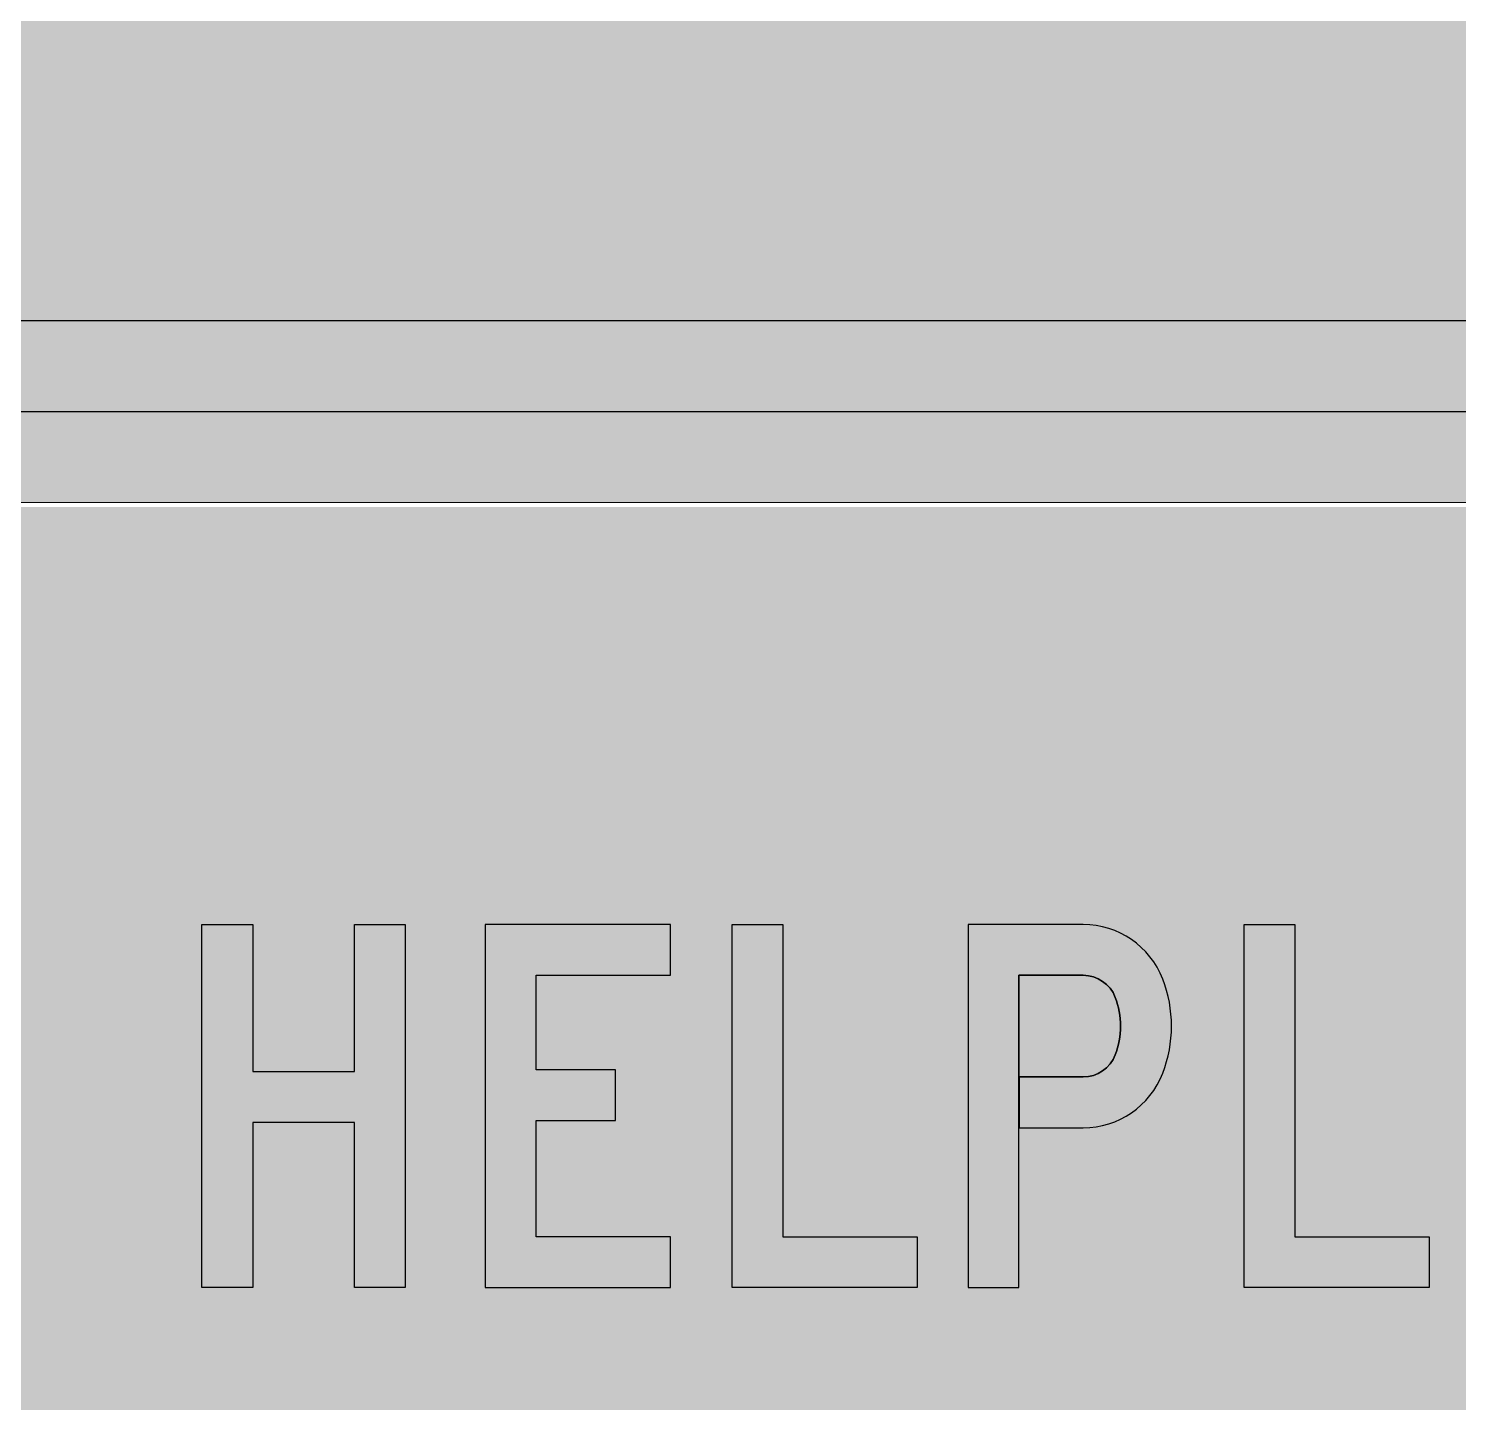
# Model space of a CAD drawing. Header units: millimetres. Extents: x 3633 to 4233, y 3223 to 4074.
# Drawn here: x 3928 to 4085.5, y 3374.4 to 3525.8 of the extents above; entities that cross this region are included whole.
import ezdxf

# ---------------------------------------------------------------- set-up
doc = ezdxf.new("R2010")
doc.units = ezdxf.units.MM
doc.layers.add('GREEN', color=7, linetype='Continuous', true_color=0x007f00)
doc.layers.add('GSCOLORFILL', color=7, linetype='Continuous', lineweight=0)

# ---------------------------------------------------------------- blocks, each defined once
blk = doc.blocks.new('MR-GM-32-6')
at = {"layer": 'GREEN', "true_color": 0x007f00}
for points in [[(-249.91, 260.5), (249.99, 260.5, 0.414214), (289.99, 300.5), (289.99, 800.5, 0.414214), (249.99, 840.5), (-250.01, 840.5, 0.414214), (-290.01, 800.5), (-290.01, 300.5, 0.414214), (-250.01, 260.5), (-250.01, 270.5, -0.414214), (-280.01, 300.5), (-280.01, 800.5, -0.414214), (-250.01, 830.5), (249.99, 830.5, -0.414214), (279.99, 800.5), (279.99, 300.5, -0.414214), (249.99, 270.5), (-249.91, 270.5)], [(-249.91, 10), (249.99, 10, 0.414214), (289.99, 50), (289.99, 200, 0.414214), (249.99, 240), (-250.01, 240, 0.414214), (-290.01, 200), (-290.01, 50, 0.414214), (-250.01, 10), (-250.01, 20, -0.414214), (-280.01, 50), (-280.01, 200, -0.414214), (-250.01, 230), (249.99, 230, -0.414214), (279.99, 200), (279.99, 50, -0.414214), (249.99, 20), (-249.91, 20)]]:
    blk.add_hatch(color=96, dxfattribs=at).paths.add_polyline_path(points)
at = {"layer": 'GREEN', "linetype": 'Continuous', "true_color": 0x007f00, "transparency": 33554687}
for points in [[(31.39, 187.8), (20.19, 187.8), (20.19, 204), (14.59, 204), (14.59, 164), (20.19, 164), (20.19, 182.2), (31.39, 182.2), (31.39, 164), (36.99, 164), (36.99, 204), (31.39, 204)], [(31.39, 187.8), (20.19, 187.8), (20.19, 204), (14.59, 204), (14.59, 164), (20.19, 164), (20.19, 182.2), (31.39, 182.2), (31.39, 164), (36.99, 164), (36.99, 204), (31.39, 204)], [(51.39, 169.6), (51.39, 182.4), (60.16, 182.4), (60.16, 188), (51.39, 188), (51.39, 198.4), (66.19, 198.4), (66.19, 204), (45.79, 204), (45.79, 164), (66.19, 164), (66.19, 169.6)], [(72.99, 204), (78.59, 204), (78.59, 169.6), (93.39, 169.6), (93.39, 164), (72.99, 164)], [(111.66, 198.4, -0.310029), (115.2, 195.97, -0.186244), (115.2, 189.63, -0.310029), (111.66, 187.2), (104.6, 187.2), (104.6, 181.6), (111.66, 181.6, 0.310029), (120.43, 187.62, 0.186244), (120.43, 197.98, 0.310029), (111.66, 204), (98.99, 204), (98.99, 164), (104.59, 164), (104.59, 198.4)], [(111.66, 198.4, -0.310029), (115.2, 195.97, -0.186244), (115.2, 189.63, -0.310029), (111.66, 187.2), (104.6, 187.2), (104.6, 181.6), (111.66, 181.6, 0.310029), (120.43, 187.62, 0.186244), (120.43, 197.98, 0.310029), (111.66, 204), (98.99, 204), (98.99, 164), (104.59, 164), (104.59, 198.4)], [(129.39, 204), (134.99, 204), (134.99, 169.6), (149.79, 169.6), (149.79, 164), (129.39, 164)]]:
    e = blk.add_hatch(color=96, dxfattribs=at)
    e.paths.add_polyline_path(points)
    e.dxf.unprotected_set("ltscale", 0)
at = {"layer": 'GSCOLORFILL', "true_color": 0xf5f5f5, "transparency": 33554687}
for points in [[(-250.01, 250.5), (249.99, 250.5, 0.414214), (299.99, 300.5), (299.99, 800.5, 0.414214), (249.99, 850.5), (-250.01, 850.5, 0.414214), (-300.01, 800.5), (-300.01, 300.5, 0.414214)], [(-250.01, 0), (249.99, 0, 0.414214), (299.99, 50), (299.99, 200, 0.414214), (249.99, 250), (-250.01, 250, 0.414214), (-300.01, 200), (-300.01, 50, 0.414214)]]:
    blk.add_hatch(color=7, dxfattribs=at).paths.add_polyline_path(points)
at = {"layer": 'GREEN', "color": 96, "linetype": 'Continuous', "true_color": 0x007f00, "transparency": 33554687}
for p, q in [((249.99, 270.5), (-249.91, 270.5)), ((-249.91, 260.5), (249.99, 260.5))]:
    blk.add_line(p, q, dxfattribs=at).dxf.unprotected_set("ltscale", 0)
for points in [[(14.59, 204), (20.19, 204), (20.19, 187.8), (31.39, 187.8), (31.39, 204), (36.99, 204), (36.99, 164), (31.39, 164), (31.39, 182.2), (20.19, 182.2), (20.19, 164), (14.59, 164)], [(14.59, 204), (20.19, 204), (20.19, 187.8), (31.39, 187.8), (31.39, 204), (36.99, 204), (36.99, 164), (31.39, 164), (31.39, 182.2), (20.19, 182.2), (20.19, 164), (14.59, 164)], [(51.39, 169.6), (51.39, 182.4), (60.16, 182.4), (60.16, 188), (51.39, 188), (51.39, 198.4), (66.19, 198.4), (66.19, 204), (45.79, 204), (45.79, 164), (66.19, 164), (66.19, 169.6)], [(72.99, 204), (78.59, 204), (78.59, 169.6), (93.39, 169.6), (93.39, 164), (72.99, 164)], [(129.39, 204), (134.99, 204), (134.99, 169.6), (149.79, 169.6), (149.79, 164), (129.39, 164)]]:
    blk.add_lwpolyline(points, close=True, dxfattribs=at).dxf.unprotected_set("ltscale", 0)
for points in [[(98.99, 204), (98.99, 164), (104.59, 164), (104.59, 181.6), (111.66, 181.6, 0.310029), (120.43, 187.62, 0.186244), (120.43, 197.98, 0.310029), (111.66, 204)], [(111.66, 187.2), (104.6, 187.2), (104.6, 181.6), (111.66, 181.6, 0.310029), (120.43, 187.62, 0.186244), (120.43, 197.98, 0.310029), (111.66, 204), (98.99, 204), (98.99, 164), (104.59, 164), (104.59, 198.4), (111.66, 198.4, -0.310029), (115.2, 195.97, -0.186244), (115.2, 189.63, -0.310029)], [(111.66, 187.2), (104.6, 187.2), (104.6, 181.6), (111.66, 181.6, 0.310029), (120.43, 187.62, 0.186244), (120.43, 197.98, 0.310029), (111.66, 204), (98.99, 204), (98.99, 164), (104.59, 164), (104.59, 198.4), (111.66, 198.4, -0.310029), (115.2, 195.97, -0.186244), (115.2, 189.63, -0.310029)], [(115.2, 195.97, 0.310029), (111.66, 198.4), (104.59, 198.4), (104.59, 187.2), (111.66, 187.2, 0.310029), (115.2, 189.63, 0.186244)]]:
    blk.add_lwpolyline(points, format="xyb", close=True, dxfattribs=at).dxf.unprotected_set("ltscale", 0)
at = {"layer": 'GSCOLORFILL', "color": 4}
blk.add_lwpolyline([(249.99, 250.5), (-250.01, 250.5, -0.414214), (-300.01, 300.5), (-300.01, 801, -0.414214), (-250.01, 851), (249.99, 851, -0.414214), (299.99, 801), (299.99, 300.5, -0.414214), (249.99, 250.5)], format="xyb", dxfattribs=at)

msp = doc.modelspace()

# ---------------------------------------------------------------- block references
msp.add_blockref('MR-GM-32-6', (3932.51, 3223.07))

doc.saveas('drawing.dxf')
